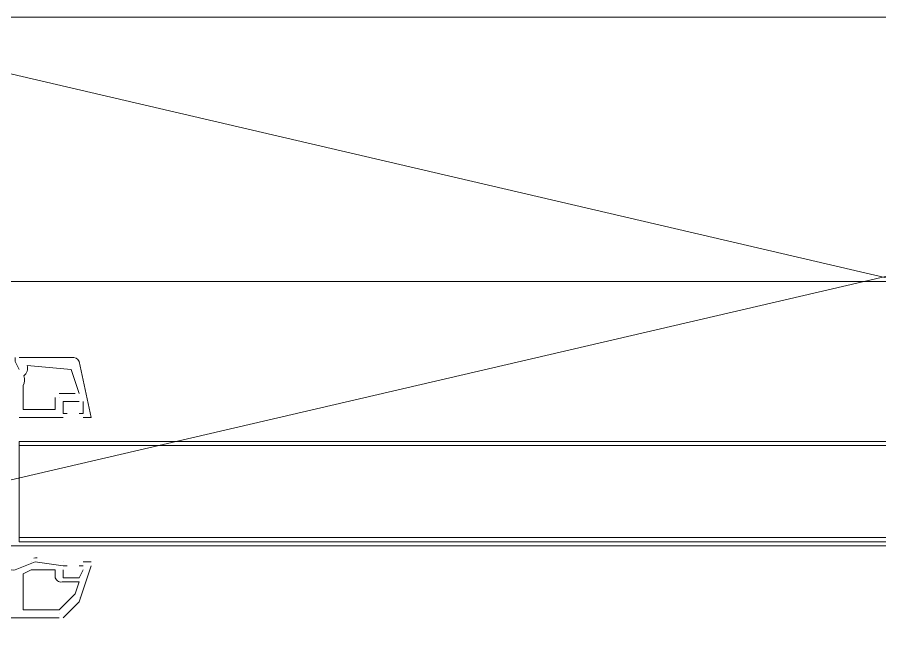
# Model space of a CAD drawing. Header units: millimetres. Extents: x 906 to 41302, y 848 to 28850.
# Drawn here: x 18595.5 to 18823.5, y 17320.2 to 17481.6 of the extents above; entities that cross this region are included whole.
import ezdxf

# ---------------------------------------------------------------- set-up
doc = ezdxf.new("R2010")
doc.units = ezdxf.units.MM
doc.layers.add('PDF_X-단위세대$및$주동평면도$A-DOOR', color=7, linetype='Continuous')
doc.layers.add('PDF_X-단위세대$및$주동평면도$A-ST-AXIS-CEN', color=7, linetype='Continuous')

msp = doc.modelspace()

# ---------------------------------------------------------------- linework, layer by layer
at = {"layer": 'PDF_X-단위세대$및$주동평면도$A-DOOR', "lineweight": 5}
for points in [[(18529.31, 17481.56), (19119.86, 17481.56), (18518.73, 17341.86), (19129.39, 17341.86)], [(18595.99, 17369.38), (19053.19, 17369.38), (19053.19, 17368.32), (18595.99, 17368.32)], [(19053.19, 17368.32), (18595.99, 17368.32), (18595.99, 17343.98), (19053.19, 17343.98)], [(18595.99, 17368.32), (19053.19, 17368.32), (19053.19, 17343.98), (18595.99, 17343.98)], [(18595.99, 17343.98), (19053.19, 17343.98), (19053.19, 17342.92), (18595.99, 17342.92)]]:
    msp.add_lwpolyline(points, close=True, dxfattribs=at)
for points in [[(18595.99, 17388.43), (18594.93, 17390.54), (18594.93, 17391.6)], [(18595.99, 17391.6), (18595.99, 17391.6)], [(18598.1, 17388.43), (18598.1, 17388.43)], [(18609.75, 17388.43), (18609.75, 17388.43)], [(18610.8, 17382.08), (18606.57, 17382.08)], [(18610.8, 17382.08), (18610.8, 17382.08)], [(18606.57, 17381.02), (18606.57, 17381.02)], [(18608.69, 17376.79), (18607.63, 17376.79), (18607.63, 17379.96), (18611.86, 17379.96)], [(18607.63, 17379.96), (18607.63, 17379.96)], [(18611.86, 17379.96), (18611.86, 17379.96)], [(18611.86, 17376.79), (18612.92, 17376.79), (18612.92, 17379.96)], [(18598.1, 17377.84), (18598.1, 17377.84)], [(18605.51, 17377.84), (18605.51, 17377.84)], [(18595.99, 17375.73), (18595.99, 17375.73)], [(18607.63, 17375.73), (18595.99, 17375.73)], [(18607.63, 17376.79), (18607.63, 17376.79)], [(18607.63, 17376.79), (18607.63, 17376.79)], [(18608.69, 17376.79), (18608.69, 17376.79)], [(18611.86, 17376.79), (18611.86, 17376.79)], [(18612.92, 17376.79), (18612.92, 17376.79)], [(18612.92, 17376.79), (18612.92, 17376.79)], [(18599.16, 17337.63), (18599.16, 17337.63)], [(18600.22, 17337.63), (18600.22, 17337.63)], [(18607.63, 17337.63), (18607.63, 17337.63)], [(18607.63, 17322.81), (18611.86, 17327.04), (18615.04, 17336.57)], [(18607.63, 17336.57), (18607.63, 17336.57)], [(18608.69, 17336.57), (18608.69, 17336.57)], [(18612.92, 17336.57), (18611.86, 17336.57)], [(18611.86, 17336.57), (18611.86, 17336.57)], [(18612.92, 17337.63), (18615.04, 17337.63)], [(18612.92, 17337.63), (18612.92, 17337.63)], [(18612.92, 17336.57), (18612.92, 17336.57)], [(18615.04, 17337.63), (18615.04, 17337.63)], [(18615.04, 17336.57), (18615.04, 17336.57)], [(18597.05, 17334.45), (18597.05, 17334.45)], [(18599.16, 17335.51), (18599.16, 17335.51)], [(18605.51, 17335.51), (18605.51, 17335.51)], [(18612.92, 17335.51), (18611.86, 17333.39), (18607.63, 17333.39), (18607.63, 17335.51)], [(18607.63, 17335.51), (18607.63, 17335.51)], [(18612.92, 17335.51), (18612.92, 17335.51)], [(18605.51, 17333.39), (18605.51, 17333.39)], [(18607.63, 17333.39), (18607.63, 17333.39)], [(18607.63, 17332.34), (18607.63, 17332.34)], [(18611.86, 17333.39), (18611.86, 17333.39)], [(18611.86, 17332.34), (18611.86, 17332.34)], [(18610.8, 17329.16), (18610.8, 17329.16)], [(18611.86, 17328.1), (18611.86, 17328.1)], [(18611.86, 17327.04), (18611.86, 17327.04)], [(18597.05, 17324.93), (18597.05, 17324.93)], [(18606.57, 17324.93), (18606.57, 17324.93)], [(18606.57, 17322.81), (18519.79, 17322.81)], [(18606.57, 17323.87), (18606.57, 17323.87)], [(18606.57, 17322.81), (18606.57, 17322.81)], [(18607.63, 17322.81), (18607.63, 17322.81)]]:
    msp.add_lwpolyline(points, dxfattribs=at)
for points in [[(18595.99, 17391.6), (18609.75, 17391.6, -0.363981), (18611.86, 17390.54), (18615.04, 17375.73), (18612.92, 17375.73)], [(18605.51, 17381.02), (18605.51, 17377.84), (18597.05, 17377.84), (18597.05, 17384.19, 0.217441), (18597.19, 17386.72, 0.290021), (18598.1, 17389.49), (18609.75, 17388.43), (18611.86, 17382.08)], [(18591.75, 17379.96), (18591.75, 17363.03), (18591.75, 17361.97), (18591.75, 17345.04, -0.174777), (18591.47, 17342.25, 0.515162), (18592.83, 17335.86, 0.217671), (18594.93, 17335.51), (18600.22, 17337.63), (18607.63, 17336.57), (18608.69, 17336.57)]]:
    msp.add_lwpolyline(points, format="xyb", dxfattribs=at)
msp.add_lwpolyline([(18607.63, 17332.34), (18611.86, 17332.34), (18610.8, 17329.16), (18606.57, 17324.93), (18597.05, 17324.93), (18597.05, 17334.45), (18599.16, 17335.51), (18605.51, 17335.51), (18605.51, 17333.39, 0.414215)], format="xyb", close=True, dxfattribs=at)
for centre, radius, start, end in [((18600.75, 17333.92), 4.76, 89.9996, 100.6083), ((18470.57, 17379.43), 669.4, 273.62549, 356.42944)]:
    msp.add_arc(centre, radius, start, end, dxfattribs=at)
at = {"layer": 'PDF_X-단위세대$및$주동평면도$A-ST-AXIS-CEN', "lineweight": 5}
msp.add_lwpolyline([(18149.37, 17411.71), (19914.67, 17411.71)], dxfattribs=at)

doc.saveas('drawing.dxf')
